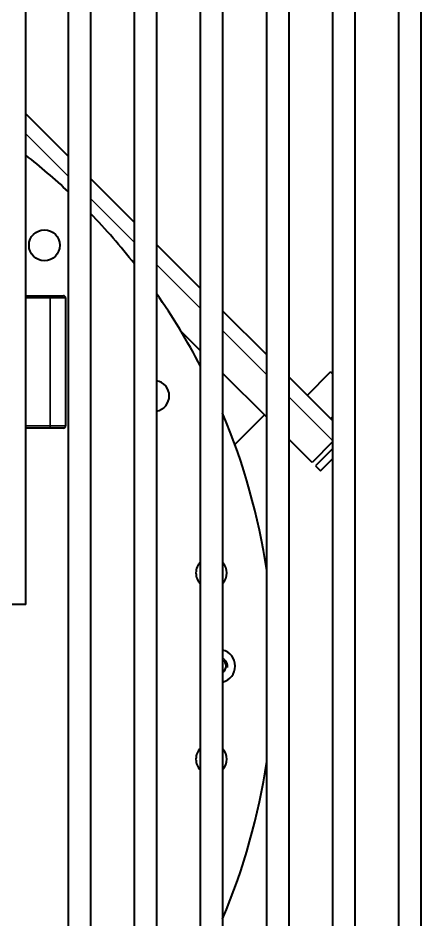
# Model space of a CAD drawing. Header units: millimetres. Extents: x 0 to 5945, y 0 to 4205.
# Drawn here: x 4564 to 4746.8, y 1285.6 to 1694.8 of the extents above; entities that cross this region are included whole.
import ezdxf

# ---------------------------------------------------------------- set-up
doc = ezdxf.new("R2010")
doc.units = ezdxf.units.MM
doc.header["$LTSCALE"] = 5
doc.layers.add('가시적인 것(ISO)', color=3, linetype='Continuous', lineweight=40)
doc.layers.add('가시적인 좁은 것(ISO)', color=3, linetype='Continuous', lineweight=35)

msp = doc.modelspace()

# ---------------------------------------------------------------- linework, layer by layer
at = {"layer": '가시적인 것(ISO)'}
for p, q in [((4567.5316, 1428.8118), (4567.5316, 2108.8118)), ((4586.8316, 975.4947), (4586.8316, 1944.1288)), ((4596.8316, 1944.1288), (4596.8316, 975.4947)), ((4616.8316, 975.4947), (4616.8316, 1944.1288)), ((4626.8316, 1944.1288), (4626.8316, 975.4947)), ((4646.8316, 975.4947), (4646.8316, 1944.1288)), ((4656.8316, 1944.1288), (4656.8316, 975.4947)), ((4676.8316, 975.4947), (4676.8316, 1944.1288)), ((4686.8316, 1944.1288), (4686.8316, 975.4947)), ((4706.8316, 975.4947), (4706.8316, 1944.1288)), ((4716.8316, 1944.1288), (4716.8316, 975.4947)), ((4736.8316, 975.4947), (4736.8316, 1944.1288)), ((4746.8316, 1944.1288), (4746.8316, 975.4947)), ((4567.5316, 1651.344), (4586.8316, 1632.044)), ((4596.8316, 1622.044), (4616.8316, 1602.044)), ((4626.8316, 1592.044), (4646.8316, 1572.044)), ((4567.5316, 1568.8118), (4578.5316, 1568.8118)), ((4578.5316, 1568.8118), (4584.5316, 1568.8118)), ((4585.5316, 1567.8118), (4585.5316, 1509.8118)), ((4656.8316, 1562.044), (4676.8316, 1542.044)), ((4646.8316, 1543.7597), (4637.9751, 1552.6162)), ((4676.8316, 1513.7597), (4656.8316, 1533.7597)), ((4686.8316, 1532.044), (4706.8316, 1512.044)), ((4695.2393, 1523.6362), (4705.8459, 1534.2428)), ((4706.8316, 1533.2572), (4705.8459, 1534.2428)), ((4675.7939, 1514.7974), (4662.3644, 1501.3679)), ((4705.8459, 1513.0296), (4706.8316, 1514.0153)), ((4578.5316, 1508.8118), (4567.5316, 1508.8118)), ((4584.5316, 1508.8118), (4578.5316, 1508.8118)), ((4697.387, 1493.2043), (4686.8316, 1503.7597)), ((4706.8316, 1502.6489), (4697.387, 1493.2043)), ((4706.3409, 1503.4837), (4706.8316, 1503.9744)), ((4706.3409, 1503.4837), (4706.8316, 1502.993)), ((4706.4823, 1503.6251), (4706.7652, 1503.3423)), ((4706.7652, 1503.3423), (4706.6237, 1503.2008)), ((4706.8316, 1499.4489), (4698.987, 1491.6043)), ((4701.2497, 1489.3415), (4706.8316, 1494.9234)), ((4698.987, 1491.6043), (4701.2497, 1489.3415)), ((4567.5316, 1428.8118), (4202.5316, 1428.8118))]:
    msp.add_line(p, q, dxfattribs=at)
msp.add_circle((4575.9504, 1591.7306), 7, dxfattribs=at)
for centre, radius, start, end in [((4385.0316, 1400.8118), 295, 46.837661, 51.782815), ((4385.0316, 1400.8118), 295, 38.208725, 44.113188), ((4584.5316, 1567.8118), 1, 0, 90), ((4385.0316, 1400.8118), 295, 27.444508, 34.949125), ((4625.6033, 1523.3892), 7, 280.105582, 79.894418), ((4385.0316, 1400.8118), 295, 8.446854, 22.874878), ((4584.5316, 1509.8118), 1, 270, 0), ((4651.7074, 1443.0491), 7, 134.150884, 225.849116), ((4651.7074, 1443.0491), 7, 317.056103, 42.943897), ((4655.0316, 1400.8118), 7.5, 283.88654, 76.11346), ((4655.0316, 1400.8118), 3.3235, 302.792468, 57.207532), ((4651.7074, 1358.5745), 7, 134.150884, 225.849116), ((4651.7074, 1358.5745), 7, 317.056103, 42.943897), ((4385.0316, 1400.8118), 295, 337.125122, 351.553146)]:
    msp.add_arc(centre, radius, start, end, dxfattribs=at)
at = {"layer": '가시적인 좁은 것(ISO)'}
for p, q in [((4586.8316, 1622.993), (4567.5316, 1642.293)), ((4616.8316, 1592.993), (4596.8316, 1612.993)), ((4646.8316, 1562.993), (4626.8316, 1582.993)), ((4578.5316, 1567.8118), (4567.5316, 1567.8118)), ((4578.5316, 1567.8118), (4578.5316, 1568.8118)), ((4578.5316, 1567.8118), (4585.5316, 1567.8118)), ((4578.5316, 1567.8118), (4578.5316, 1509.8118)), ((4676.8316, 1532.993), (4656.8316, 1552.993)), ((4706.3409, 1503.4837), (4686.8316, 1522.993)), ((4567.5316, 1509.8118), (4578.5316, 1509.8118)), ((4578.5316, 1508.8118), (4578.5316, 1509.8118)), ((4585.5316, 1509.8118), (4578.5316, 1509.8118))]:
    msp.add_line(p, q, dxfattribs=at)
msp.add_arc((4655.0316, 1400.8118), 4, 350, 63.256316, dxfattribs=at)

doc.saveas('drawing.dxf')
